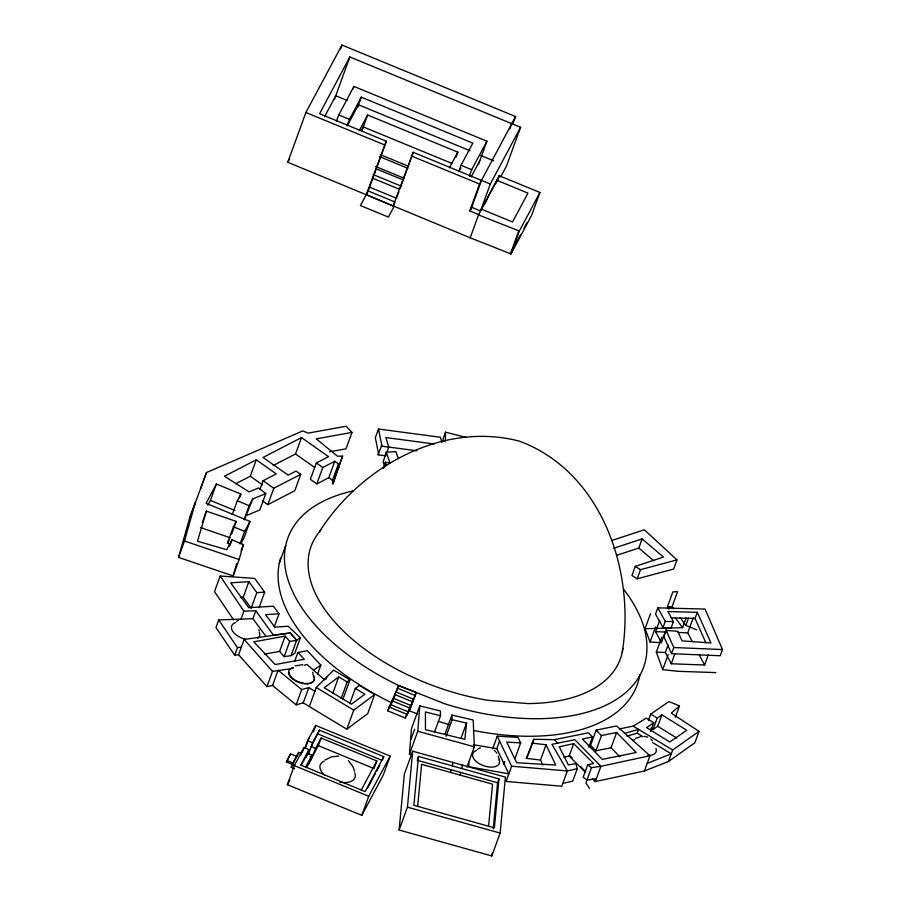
<?xml version="1.0" encoding="UTF-8"?>
<svg xmlns="http://www.w3.org/2000/svg" width="901" height="901" viewBox="0 0 901 901"><rect width="100%" height="100%" fill="white"/><g stroke="black" fill="none" stroke-linecap="round" stroke-linejoin="round"><path stroke-width="1.35" d="M443.033 441.625L443.078 438.9L445.522 432.187L465.918 437.345M445.364 441.715L445.522 432.187M412.129 754.869L409.437 754.137L411.43 728.763L419.765 705.888L440.476 711.002L440.488 715.698L434.473 732.22M409.437 754.137L417.771 731.252L419.765 705.888M399.109 830.024L404.38 774.083L412.703 751.197L505.405 777.124L500.145 833.065L491.811 855.95L399.109 830.024L407.443 807.15L412.703 751.197M418.481 756.423L413.874 805.325L494.367 827.839L498.974 778.937L418.481 756.423L417.557 758.969M417.659 806.316L421.612 764.341L492.543 784.174L488.59 826.149M450.748 772.484L451.007 769.724M452.392 765.906L452.73 762.392M460.366 775.175L460.625 772.416M462.01 768.598L462.337 765.073M493.241 828.864L497.589 782.755L498.974 778.937M491.811 855.95L492.081 853.157M466.932 767.123L474.331 746.783L473.183 720.012L451.908 715.067L452.111 719.73L466.538 723.086L464.86 739.349L425.452 729.63L425.418 711.981L440.488 715.698M622.231 652.256C635.532 571.11 601.744 471.696 519.505 441.197C442.211 420.868 360.242 467.168 319.258 532.007M178.522 557.381L189.492 518.537L195.461 502.139L184.491 540.983L178.522 557.381L233.179 575.93L239.148 559.532L243.371 544.553L231.974 539.857L226.714 549.689L197.477 541.219L206.419 511.149L236.265 521.42L231.681 534.034M233.179 575.93L236.704 563.452M398.456 458.677L395.922 451.671L386.157 452.156L383.173 462.067L384.873 466.786M383.443 468.464L385.313 462.269L389.998 462.787L386.157 452.156M262.484 500.888L267.822 504.65L294.762 490.752L300.731 474.354L296.046 471.054L288.129 475.142L263.002 457.438L301.486 437.593L328.55 456.661L316.33 462.968L310.361 479.366L316.803 483.905L322.772 467.506L334.767 461.312L338.427 463.891L332.458 480.289L332.965 483.848L336.219 473.735M332.965 483.848L342.594 456.064L337.481 456.221L316.274 438.866L351.987 432.412L346.018 448.811L329.541 451.784M471.696 207.286L480.515 210.913L499.289 175.74L539.924 192.476L531.59 215.35L511.013 253.936L470.176 237.785L287.768 162.259L305.889 112.501L341.986 45.05L515.552 116.544L512.692 124.406M340.555 48.981L341.986 45.05M334.417 99.414L349.858 56.966L520.587 127.289L506.463 166.066L500.708 176.855M200.506 488.939L206.475 472.541L302.804 430.915L308.142 433.111L346.187 426.241L351.987 432.412M336.388 121.432L338.753 114.934L353.958 86.44L486.9 141.198L478.465 164.387M353.012 89.041L353.958 86.44M202.286 522.501L206.419 511.149M207.827 505.224L210.406 500.393L216.375 483.995L240.882 494.086L239.497 497.87M347.133 125.689L349.453 119.337L361.278 97.162L472.834 143.113L461.008 165.288L458.688 171.641M357.573 107.332L361.278 97.162M361.954 130.566L367.619 115.013L457.787 152.145L455.861 157.438M232.255 514.651L237.312 500.776L240.882 494.086M235.589 483.792L250.298 476.212L256.267 459.814L276.303 473.926L263.115 480.729L259.893 489.558M229.946 544.193L227.446 543.168L233.415 526.77L236.265 521.42M229.676 546.164L231.974 539.857M259.015 607.713L264.68 592.16L254.69 578.408L220.171 576.032L214.506 591.597L233.641 619.944M244.103 519.539L249.16 505.664L252.731 498.963L265.806 493.579L258.598 487.982L249.093 491.89L224.405 476.246L256.267 459.814M244.385 519.832L252.731 498.963M349.858 56.966L319.585 113.717L386.315 141.209L366.268 194.593L393.005 206.002L395.111 202.049L368.205 190.967L360.423 205.563L388.399 217.085L394.255 206.115M368.205 190.967L386.315 141.209M240.049 544.001L244.644 531.387L249.971 521.409L206.059 503.321L216.375 483.995M249.971 521.409L244.002 537.807L241.04 543.348M241.074 550.86L243.371 544.553M265.908 636.354L252.911 618.694L218.74 619.899L215.97 627.524L234.688 655.264L238.585 654.723L266.944 686.607L272.541 685.492L296.125 704.819L303.254 702.859L346.795 729.224L367.732 713.603L374.67 694.536L359.42 685.413L355.309 688.488L349.757 703.737M265.806 493.579L259.837 509.977L246.761 515.372M267.822 504.65L273.791 488.252L300.731 474.354M248.856 581.697L256.819 592.644L251.154 608.198L243.202 597.262L248.856 581.697L230.667 582.823L248.766 607.713L273.476 606.204L279.006 613.806L274.287 626.781M273.172 465.513L295.517 453.991L301.486 437.593M241.006 619.111L243.889 611.182L220.171 576.032M393.185 205.676L413.232 152.292L490.302 184.041L520.587 127.289M398.895 191.676L396.508 198.243L369.59 187.16M399.853 189.052L413.232 152.292M234.688 655.264L237.47 647.639L218.74 619.899M238.585 654.723L244.137 639.462L290.145 633.02L296.587 640.42L289.705 641.377L285.144 636.14L253.789 641.827L275.199 664.544L304.313 659.262L297.904 652.459L294.661 661.357M252.911 618.694L255.794 610.765L243.889 611.182M279.299 563.17L285.685 545.623M316.803 483.905L328.797 477.71L334.767 461.312M273.555 635.351L255.794 610.765M336.625 472.462L342.594 456.064M266.944 686.607L272.496 671.358L290.719 668.79M264.59 654.115L279.592 651.4L285.144 636.14M290.145 633.02L273.667 635.047M272.541 685.492L278.094 670.231L301.677 689.558L308.806 687.598L314.9 691.292M279.006 613.806L265.57 614.64L274.771 627.141L288.162 626.251L300.371 637.84L294.706 653.405L291.034 655.669L284.153 656.638L289.705 641.377M291.034 655.669L296.699 640.115L300.371 637.84M469.331 176.202L471.696 169.692L486.9 141.198M441.918 442.436L440.352 437.244L378.51 429.011L375.345 437.706L378.589 453.958L378.127 454.825L385.594 455.816L388.759 447.121L385.865 437.559L433.877 443.956M378.127 454.825L381.754 445.263L378.51 429.011M470.176 237.785L478.668 214.584L469.759 210.913L479.546 184.029L515.552 116.544M470.772 209.832L481.483 180.403M296.125 704.819L301.677 689.558M509.876 128.832L511.757 123.651M480.515 210.913L490.302 184.041M303.254 702.859L308.806 687.598M495.55 184.153L496.947 180.346M317.625 674.004L320.869 665.107L307.331 650.747L297.904 652.459M497.363 181.022L499.289 175.74M294.537 765.163L286.428 761.987L290.505 753.867L296.744 756.435L297.296 754.903M290.505 753.867L286.428 761.987M309.347 706.542L316.285 687.474L333.618 670.085L349.96 679.861L343.022 698.928M294.548 768.677L291.203 767.303L292.318 764.251L298.636 752.391L300.866 753.315M292.667 764.555L293.771 761.503M297.521 755.443L298.636 752.391M304.707 748.63L307.579 740.723L315.733 725.44L390.178 756.097L383.24 775.164L361.797 815.349L287.363 784.681L294.3 765.613L303.964 747.503L308.998 749.576L306.182 757.313M325.971 679.365L326.894 676.82M300.799 754.993L302.601 750.06M302.049 752.774L303.964 747.503M305.338 748.067L308.919 738.212M313.424 731.792L315.733 725.44M308.379 754.464L312.624 742.796L319.371 730.148L383.736 756.649L382.812 759.194M306.61 767.618L318.335 745.634L374.028 768.576L376.809 760.94L321.116 738.009L315.564 748.404L311.228 746.614L319.371 730.148M332.728 693.421L338.742 676.899L347.178 681.944L349.96 679.861M308.615 764.33L311.949 755.184L307.613 753.394L301.261 765.298M310.428 760.94L315.564 748.404M318.335 745.634L321.116 738.009M341.164 698.466L347.178 681.944M499.379 175.774L478.499 214.9L518.807 230.825L510.473 253.71L513.694 247.685M511.013 253.936L519.336 231.05L539.924 192.476M346.795 729.224L353.733 710.157L374.67 694.536M387.678 710.788L390.392 704.492L407.95 711.722L405.236 718.018L387.678 710.788L388.568 709.132M406.565 715.529L410.665 705.415L393.106 698.185L389.007 708.31L389.896 706.643M407.883 713.051L413.379 699.12L395.821 691.889L390.336 705.821L391.665 703.332M392.126 702.059L398.535 685.593L416.262 692.497L410.71 707.758L405.236 718.018M393.917 698.298L395.302 694.491M396.226 691.945L398.535 685.593M361.797 815.349L368.734 796.281L390.178 756.097M409.212 710.562L416.262 692.497M411.014 739.27L414.674 729.202M444.97 734.135L451.908 715.067M446.096 736.263L452.111 719.73M460.985 738.336L466.538 723.086M492.61 748.889L497.239 736.173L518.019 737.39L520.665 742.92L515.113 758.169M468.779 762.032L468.982 766.774L508.828 773.835L496.778 748.641L499.548 741.016M503.49 764.273L504.425 761.705M503.794 764.116L504.729 761.548M497.239 736.173L511.61 766.21L506.058 781.46L561.796 786.213L567.348 770.952L551.975 744.316L574.793 739.676L600.888 766.323L649.981 755.725L644.429 770.986L595.336 781.584L592.43 778.622M542.92 765.118L540.499 760.05L526.308 758.349L533.899 739.27L554.442 739.687L588.376 732.795L592.475 736.984L588.77 747.154M528.808 753.259L533.899 739.27M540.499 760.05L546.051 744.8L531.86 743.088M616.87 555.275L638.798 548.056L642.131 538.899L663.451 557.077L635.273 566.357L631.939 575.502L637.187 578.814L673.621 569.049L676.955 559.893L644.35 529.777L611.835 540.476M563.913 757.212L569.139 756.074L573.667 743.64L593.59 763.496L587.711 764.78L583.184 777.214L586.956 780.075L596.361 778.757M637.187 578.814L640.521 569.657L676.955 559.893M573.667 743.64L559.284 746.771L568.317 764.904L575.897 763.654L577.271 768.666L572.743 781.099L562.832 783.386M649.981 755.725L616.644 725.958L596.135 730.125L590.583 745.375L595.91 750.826L611.058 747.751L619.877 756.75M595.91 750.826L601.463 735.565L616.611 732.49L636.196 752.493L602.262 759.385L582.339 739.045L592.475 736.984M595.336 781.584L600.888 766.323L591.484 767.652L585.932 782.901L589.4 788.352M666.841 627.659L661.379 642.683L650.072 641.985L645.06 628.707L650.533 613.682M657.809 607.848L655.556 614.032L663.012 627.58L671.155 627.794L673.396 621.611L667.866 611.554L697.306 612.308L710.968 642.976L682.068 640.87L677.789 631.274L666.087 630.418L663.834 636.59L671.56 653.687L720.226 655.748L722.478 649.565L705.078 609.065L657.809 607.848L665.265 621.408L663.012 627.58M611.058 747.751L616.611 732.49M650.072 641.985L655.534 626.961M661.379 642.683L655.59 631.646L659.69 620.372M668.959 609.121L667.359 606.936L672.833 591.912L677.575 591.608L672.101 606.632L673.723 608.839M715.822 672.596L677.631 671.279L662.685 669.657L656.333 652.133L661.796 637.108M708.254 655.004L704.605 665.017L671.256 663.767L665.332 652.47L668.069 644.958M626.905 736.14L637.176 733.2L638.561 729.382L624.449 733.437M662.685 669.657L668.148 654.633M671.56 653.687L673.813 647.515L666.087 630.418M648.45 720.451L650.77 714.099L668.97 701.564L679.489 705.888L675.322 717.331M645.06 628.707L682.575 627.704L686.224 617.681M671.256 663.767L674.894 653.743M696.518 629.788L685.852 625.395L688.589 617.883M650.466 731.646L653.709 722.748L646.276 718.131L633.178 726.127L619.392 728.932M692.283 641.512L687.745 632.851L693.218 617.827M650.882 728.188L653.022 729.517L657.178 718.074L661.886 714.831L686.776 730.272L669.758 741.996L646.603 727.636L653.709 722.748M705.877 642.762L695.054 618.48L697.306 612.308M653.022 729.517L657.719 726.274L661.886 714.831M644.429 770.986L668.508 761.458L672.675 750.015L699.03 731.353L671.256 713.142L679.489 705.888M699.03 731.353L694.862 742.784L668.508 761.458M189.492 518.537L206.475 472.541M324.574 116.679L335.746 95.743L347.403 100.552M347.324 125.723L358.497 104.786L470.063 150.737M359.251 130.679L367.619 115.013M361.357 130.521L363.283 126.906L452.167 163.52M227.446 543.168L229.158 539.958M449.43 167.811L457.787 152.145M459.544 170.447L460.861 167.98M471.2 176.821L479.794 160.727M469.759 210.913L472.631 205.529M484.772 203.806L487.373 198.941M381.754 445.263L381.292 446.119L388.759 447.121M514.978 245.275L520.767 234.418M523.977 228.392L527.198 222.367M296.744 756.435L293.219 763.034L286.98 760.467M291.203 767.303L292.183 765.467M287.363 784.681L289.908 779.894M308.998 749.576L300.743 765.062L365.108 791.574L383.736 756.649M305.54 767.202L311.949 755.184M361.233 790.121L376.809 760.94M367.574 788.161L375.278 773.711M376.562 771.301L379.772 765.287M526.308 758.349L528.346 754.52M287.768 162.259L289.739 158.587M291.98 668.193L293.174 667.776M338.742 676.899L324.18 687.767L351.536 704.132L364.86 694.198L355.309 688.488M313.48 670.175L320.869 665.107M324.979 760.005L331.602 756.863L338.72 756.108M236.625 621.273L238.54 620.305M291.901 668.227L290.347 668.981A13.492 7.309 20 0 0 298.006 682.102C302.939 683.904 310.158 685.515 313.92 680.739L314.393 678.881A13.492 7.309 20 0 0 313.976 676.809M292.757 667.799L292.172 668.091L292.712 667.866M477.53 749.227L480.391 747.83M635.52 738.505L641.084 736.5M295.055 665.895L302.815 664.668M647.2 763.361L671.279 753.833L652.459 742.447M613.75 548.247L642.131 538.899M304.256 665.287L306.903 664.454L324.506 679.771M577.271 768.666L567.348 770.952L511.61 766.21M292.42 667.923L293.287 667.697M237.47 647.639L241.367 647.087M667.359 606.936L672.101 606.632M256.819 592.644L264.68 592.16M240.398 597.431L243.202 597.262M671.222 617.872L695.054 618.48M665.265 621.408L673.396 621.611M655.59 631.646L666.774 632.063M677.957 632.479L687.745 632.851M656.333 652.133L665.332 652.47M673.813 647.515L722.478 649.565M520.665 742.92L506.756 742.109L516.633 762.753L555.737 765.039L546.051 744.8M304.887 683.476L307.973 683.499A13.301 7.208 20 0 0 312.816 674.455M388.185 446.986L416.994 450.815M644.361 736.331L647.718 737.131M473.475 744.733L496.778 748.641M303.727 683.262L298.276 681.798A13.301 7.208 20 0 1 288.984 672.18M417.771 731.252L474.331 746.783M417.095 760.241L497.589 782.755M407.443 807.15L500.145 833.065M184.491 540.983L239.148 559.532M200.45 527.547L230.307 537.818M480.807 155.501L493.759 160.829M338.753 114.934L349.453 119.337M461.008 165.288L471.696 169.692M496.856 180.301L527.952 193.118L512.545 221.973L481.449 209.167M305.889 112.501L384.389 144.836M411.295 155.918L479.546 184.029M380.177 154.6L408.671 166.336M379.456 156.583L407.95 168.318M375.548 166.471L403.93 178.161M376.168 168.836L403.265 179.997M373.115 174.546L401.508 186.248M373.183 178.443L398.997 189.064M237.312 500.776L249.16 505.664M210.406 500.393L234.913 510.484M233.415 526.77L244.644 531.387M397.217 688.071L414.764 695.302M394.503 694.378L412.05 701.609M391.789 700.674L409.336 707.904M389.063 706.981L406.621 714.211M317.985 733.955L382.351 760.467M307.579 740.723L312.624 742.796M310.068 756.66L312.242 757.55M294.3 765.613L368.734 796.281M633.178 726.127L672.675 750.015M637.176 733.2L643.055 736.759M316.285 687.474L353.733 710.157M650.77 714.099L657.178 718.074M657.719 726.274L676.685 738.032M635.273 566.357L640.521 569.657M316.33 462.968L322.772 467.506M295.517 453.991L314.686 467.495M328.797 477.71L332.458 480.289M263.115 480.729L273.791 488.252M250.298 476.212L262.54 484.839M587.711 764.78L591.484 767.652M638.798 548.056L653.732 560.771M650.759 738.966L652.515 740.712M569.139 756.074L585.087 771.966M596.135 730.125L601.463 735.565M554.442 739.687L557.809 743.122M570.209 755.916L572.135 757.887M580.841 766.774L585.673 771.707M494.255 750.229L495.55 751.558M348.349 760.455L352.967 766.695L354.589 771.256M244.137 639.462L272.496 671.358M290.257 632.716L296.699 640.115M279.592 651.4L284.153 656.638M680.187 617.669L685.852 625.395M675.367 617.872L682.575 627.704M496.214 752.369L496.766 753.247M699.413 655.117L704.605 665.017M312.647 672.292L313.165 673.351M385.313 462.269L386.506 465.603M498.321 756.108L499.424 760.557M258.869 629.72L259.173 630.993M338.427 463.891L338.934 467.45M639.834 674.59A189.244 102.523 20 0 1 473.442 730.407M448.946 724.494A189.244 102.523 20 0 1 438.201 721.284M417.456 713.986A189.244 102.523 20 0 1 408.491 710.36M391.045 702.453A189.244 102.523 20 0 1 280.639 557.989M623.942 589.626A189.244 102.523 20 0 1 616.419 699.435A189.244 102.523 20 0 1 444.587 703.737L398.715 685.537A189.244 102.523 20 0 1 353.338 490.854M622.884 648.393A164.545 89.143 20 0 1 528.065 703.568L488.477 700.392A164.545 89.143 20 0 1 340.713 628.414A164.545 89.143 20 0 1 320.902 530.07M655.939 748.404A13.324 7.219 20 0 1 647.83 755.387M632.592 740.678A13.324 7.219 20 0 1 634.642 739.631M499.177 759.723A14.123 7.647 20 0 1 482.44 765.264A14.123 7.647 20 0 1 476.595 750.42M259.342 632.288A14.821 8.03 20 0 1 257.821 638.268M245.455 639.327A14.821 8.03 20 0 1 232.424 630.846A14.821 8.03 20 0 1 235.645 622.535M354.791 772.889A18.504 10.024 20 0 1 339.778 782.169M324.979 775.446A18.504 10.024 20 0 1 324.169 761.108"/></g></svg>
